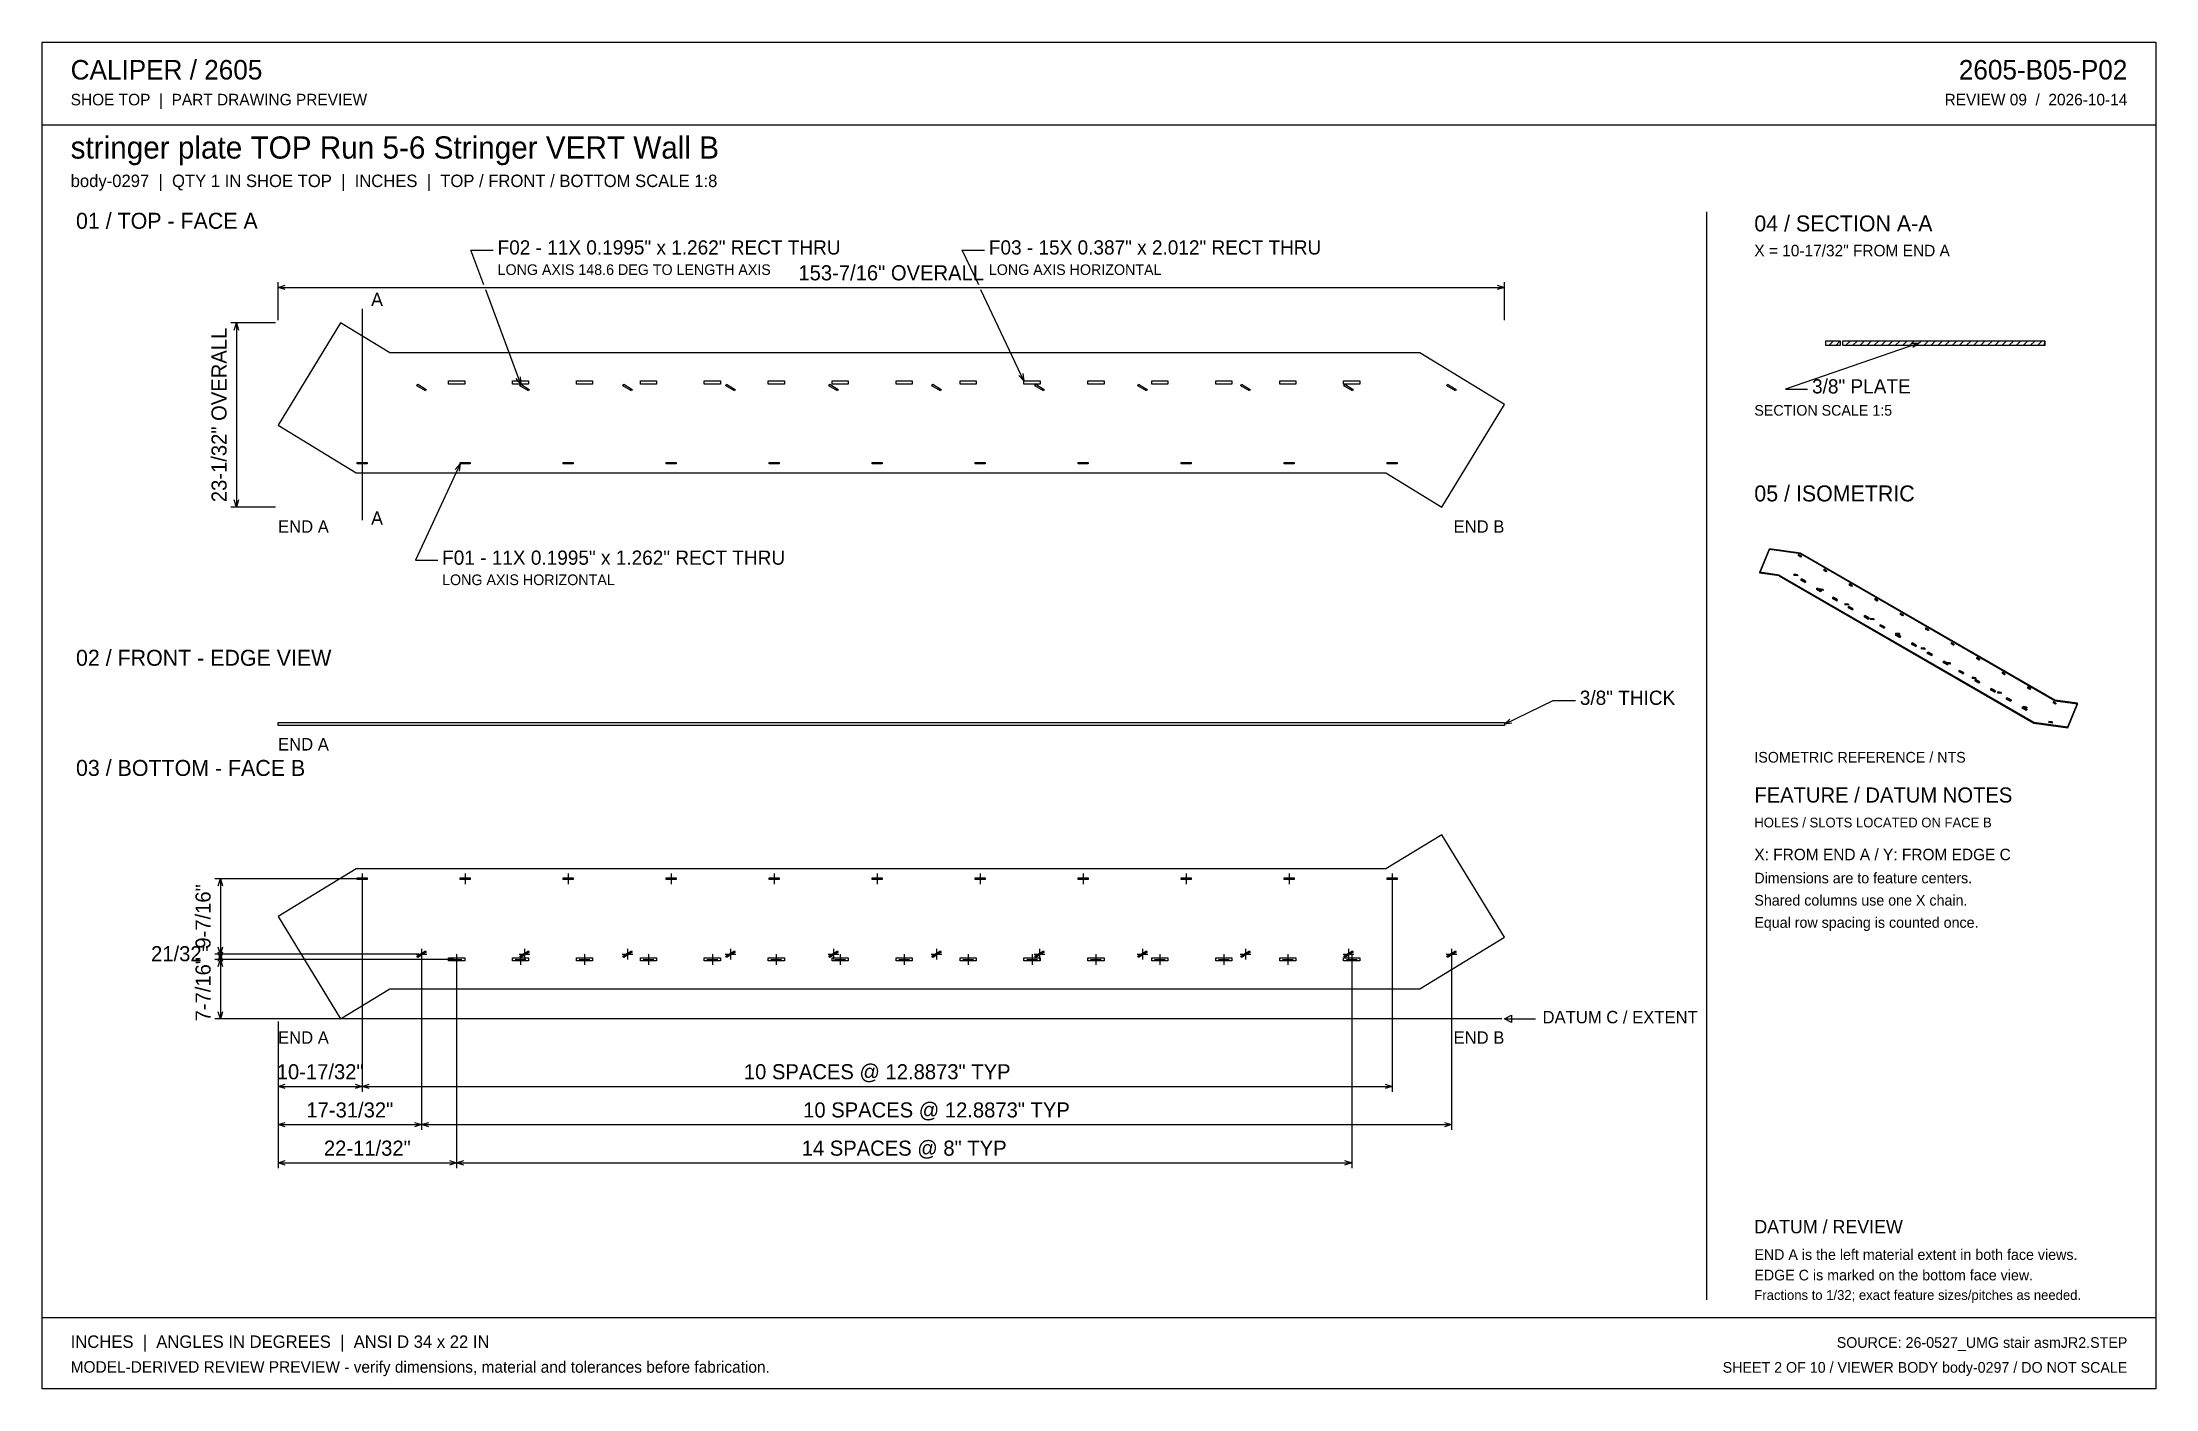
# Model space of a CAD drawing. Header units: inches. Extents: x 4 to 268, y 4 to 172.
import ezdxf
from ezdxf.enums import TextEntityAlignment as Align

# ---------------------------------------------------------------- set-up
doc = ezdxf.new("R2010")
doc.units = ezdxf.units.IN
doc.header["$MEASUREMENT"] = 0

msp = doc.modelspace()

# ---------------------------------------------------------------- linework, layer by layer
at = {"layer": 'ANNOTATION'}
for p, q in [((59.03, 141.87), (57.42, 146.22)), ((57.42, 146.22), (60.2, 146.22)), ((120.95, 141.86), (118.89, 146.22)), ((118.89, 146.22), (121.67, 146.22)), ((33.28, 137.44), (33.28, 142.22)), ((33.28, 141.56), (34.17, 141.83)), ((33.28, 141.56), (186.72, 141.56)), ((34.17, 141.28), (33.28, 141.56)), ((63.64, 129.43), (59.26, 141.24)), ((126.61, 129.86), (121.23, 141.25)), ((185.83, 141.83), (186.72, 141.56)), ((186.72, 141.56), (185.83, 141.28)), ((186.72, 137.44), (186.72, 142.22)), ((43.81, 138.89), (43.81, 112.42)), ((32.95, 137.11), (27.39, 137.11)), ((27.78, 136.22), (28.06, 137.11)), ((28.06, 137.11), (28.06, 114.08)), ((28.06, 137.11), (28.34, 136.22)), ((238.56, 134.59), (221.89, 128.84)), ((237.62, 134.56), (238.56, 134.59)), ((238.56, 134.59), (237.81, 134.04)), ((63.64, 129.43), (63.07, 130.17)), ((63.59, 130.36), (63.64, 129.43)), ((126.61, 129.86), (125.98, 130.54)), ((126.49, 130.78), (126.61, 129.86)), ((221.89, 128.84), (224.67, 128.84)), ((56.07, 119.47), (50.48, 107.42)), ((55.44, 118.78), (56.07, 119.47)), ((56.07, 119.47), (55.95, 118.55)), ((32.95, 114.08), (27.39, 114.08)), ((28.06, 114.08), (27.78, 114.97)), ((28.34, 114.97), (28.06, 114.08)), ((50.48, 107.42), (53.26, 107.42)), ((186.72, 86.92), (192.83, 89.89)), ((186.72, 86.92), (187.4, 87.56)), ((192.83, 89.89), (195.61, 89.89)), ((187.64, 87.06), (186.72, 86.92)), ((43.48, 67.58), (25.39, 67.58)), ((25.78, 66.69), (26.06, 67.58)), ((26.06, 67.58), (26.06, 58.14)), ((26.06, 67.58), (26.34, 66.69)), ((43.14, 67.58), (44.48, 67.58)), ((43.81, 68.25), (43.81, 66.91)), ((43.81, 67.25), (43.81, 40.93)), ((43.81, 67.25), (43.81, 40.93)), ((56.03, 67.58), (57.37, 67.58)), ((56.7, 68.25), (56.7, 66.91)), ((68.92, 67.58), (70.25, 67.58)), ((69.59, 68.25), (69.59, 66.91)), ((81.81, 67.58), (83.14, 67.58)), ((82.47, 68.25), (82.47, 66.91)), ((94.69, 67.58), (96.03, 67.58)), ((95.36, 68.25), (95.36, 66.91)), ((107.58, 67.58), (108.91, 67.58)), ((108.25, 68.25), (108.25, 66.91)), ((120.47, 67.58), (121.8, 67.58)), ((121.14, 68.25), (121.14, 66.91)), ((133.36, 67.58), (134.69, 67.58)), ((134.02, 68.25), (134.02, 66.91)), ((146.24, 67.58), (147.58, 67.58)), ((146.91, 68.25), (146.91, 66.91)), ((159.13, 67.58), (160.46, 67.58)), ((159.8, 68.25), (159.8, 66.91)), ((172.02, 67.58), (173.35, 67.58)), ((172.68, 68.25), (172.68, 66.91)), ((172.68, 67.25), (172.68, 40.93)), ((26.06, 58.14), (25.78, 59.03)), ((26.06, 57.49), (25.78, 58.38)), ((26.34, 59.03), (26.06, 58.14)), ((26.34, 58.38), (26.06, 57.49)), ((51.24, 58.8), (51.24, 57.47)), ((64.13, 58.8), (64.13, 57.47)), ((77.01, 58.8), (77.01, 57.47)), ((89.9, 58.8), (89.9, 57.47)), ((102.79, 58.8), (102.79, 57.47)), ((115.67, 58.8), (115.67, 57.47)), ((128.56, 58.8), (128.56, 57.47)), ((141.45, 58.8), (141.45, 57.47)), ((154.34, 58.8), (154.34, 57.47)), ((167.22, 58.8), (167.22, 57.47)), ((180.11, 58.8), (180.11, 57.47)), ((50.91, 58.14), (25.39, 58.14)), ((50.91, 58.14), (25.39, 58.14)), ((55.29, 57.49), (25.39, 57.49)), ((55.29, 57.49), (25.39, 57.49)), ((25.78, 57.25), (26.06, 58.14)), ((25.78, 56.6), (26.06, 57.49)), ((26.06, 58.14), (26.06, 57.49)), ((26.06, 58.14), (26.34, 57.25)), ((26.06, 57.49), (26.06, 50.04)), ((26.06, 57.49), (26.34, 56.6)), ((50.57, 58.14), (51.91, 58.14)), ((51.24, 57.8), (51.24, 36.15)), ((51.24, 57.8), (51.24, 36.15)), ((54.95, 57.49), (56.29, 57.49)), ((55.62, 58.15), (55.62, 56.82)), ((55.62, 57.15), (55.62, 31.37)), ((55.62, 57.15), (55.62, 31.37)), ((62.95, 57.49), (64.29, 57.49)), ((63.46, 58.14), (64.79, 58.14)), ((63.62, 58.15), (63.62, 56.82)), ((70.95, 57.49), (72.29, 57.49)), ((71.62, 58.15), (71.62, 56.82)), ((76.35, 58.14), (77.68, 58.14)), ((78.95, 57.49), (80.29, 57.49)), ((79.62, 58.15), (79.62, 56.82)), ((86.95, 57.49), (88.29, 57.49)), ((87.62, 58.15), (87.62, 56.82)), ((89.23, 58.14), (90.57, 58.14)), ((94.95, 57.49), (96.29, 57.49)), ((95.62, 58.15), (95.62, 56.82)), ((102.12, 58.14), (103.45, 58.14)), ((102.95, 57.49), (104.29, 57.49)), ((103.62, 58.15), (103.62, 56.82)), ((110.95, 57.49), (112.29, 57.49)), ((111.62, 58.15), (111.62, 56.82)), ((115.01, 58.14), (116.34, 58.14)), ((118.95, 57.49), (120.29, 57.49)), ((119.62, 58.15), (119.62, 56.82)), ((126.95, 57.49), (128.29, 57.49)), ((127.62, 58.15), (127.62, 56.82)), ((127.9, 58.14), (129.23, 58.14)), ((134.95, 57.49), (136.29, 57.49)), ((135.62, 58.15), (135.62, 56.82)), ((140.78, 58.14), (142.12, 58.14)), ((142.95, 57.49), (144.29, 57.49)), ((143.62, 58.15), (143.62, 56.82)), ((150.95, 57.49), (152.29, 57.49)), ((151.62, 58.15), (151.62, 56.82)), ((153.67, 58.14), (155, 58.14)), ((158.95, 57.49), (160.29, 57.49)), ((159.62, 58.15), (159.62, 56.82)), ((166.56, 58.14), (167.89, 58.14)), ((166.95, 57.49), (168.29, 57.49)), ((167.62, 58.15), (167.62, 56.82)), ((167.62, 57.15), (167.62, 31.37)), ((179.44, 58.14), (180.78, 58.14)), ((180.11, 57.8), (180.11, 36.15)), ((26.06, 50.04), (25.78, 50.93)), ((26.34, 50.93), (26.06, 50.04)), ((186.72, 50.04), (187.61, 50.49)), ((187.61, 50.49), (187.61, 49.6)), ((186.39, 50.04), (25.39, 50.04)), ((33.28, 49.71), (33.28, 40.93)), ((33.28, 49.71), (33.28, 36.15)), ((33.28, 49.71), (33.28, 31.37)), ((186.72, 50.04), (190.61, 50.04)), ((187.61, 49.6), (186.72, 50.04)), ((33.28, 41.6), (34.17, 41.87)), ((33.28, 41.6), (43.81, 41.6)), ((34.17, 41.32), (33.28, 41.6)), ((42.92, 41.87), (43.81, 41.6)), ((43.81, 41.6), (42.92, 41.32)), ((43.81, 41.6), (44.7, 41.87)), ((43.81, 41.6), (172.68, 41.6)), ((44.7, 41.32), (43.81, 41.6)), ((171.8, 41.87), (172.68, 41.6)), ((172.68, 41.6), (171.8, 41.32)), ((33.28, 36.82), (34.17, 37.1)), ((50.35, 37.1), (51.24, 36.82)), ((51.24, 36.82), (52.13, 37.1)), ((179.22, 37.1), (180.11, 36.82)), ((33.28, 36.82), (51.24, 36.82)), ((34.17, 36.54), (33.28, 36.82)), ((51.24, 36.82), (50.35, 36.54)), ((51.24, 36.82), (180.11, 36.82)), ((52.13, 36.54), (51.24, 36.82)), ((180.11, 36.82), (179.22, 36.54)), ((33.28, 32.04), (34.17, 32.32)), ((33.28, 32.04), (55.62, 32.04)), ((34.17, 31.76), (33.28, 32.04)), ((54.73, 32.32), (55.62, 32.04)), ((55.62, 32.04), (54.73, 31.76)), ((55.62, 32.04), (56.51, 32.32)), ((55.62, 32.04), (167.62, 32.04)), ((56.51, 31.76), (55.62, 32.04)), ((166.73, 32.32), (167.62, 32.04)), ((167.62, 32.04), (166.73, 31.76))]:
    msp.add_line(p, q, dxfattribs=at)
at = {"layer": 'OUTLINE'}
for p, q in [((3.78, 172.22), (268.22, 172.22)), ((3.78, 3.78), (3.78, 172.22)), ((268.22, 172.22), (268.22, 3.78)), ((3.78, 161.89), (268.22, 161.89)), ((212, 151), (212, 14.89)), ((41.1, 137.11), (33.28, 124.31)), ((47.25, 133.35), (41.1, 137.11)), ((226.96, 134.89), (228.75, 134.89)), ((226.96, 134.29), (226.96, 134.89)), ((227.3, 134.29), (227.9, 134.89)), ((228.19, 134.29), (228.75, 134.89)), ((228.75, 134.89), (228.75, 134.29)), ((229.07, 134.89), (254.33, 134.89)), ((229.07, 134.29), (229.07, 134.89)), ((229.41, 134.29), (230.01, 134.89)), ((230.3, 134.29), (230.9, 134.89)), ((231.19, 134.29), (231.79, 134.89)), ((232.07, 134.29), (232.67, 134.89)), ((232.96, 134.29), (233.56, 134.89)), ((233.85, 134.29), (234.45, 134.89)), ((234.74, 134.29), (235.34, 134.89)), ((235.63, 134.29), (236.23, 134.89)), ((236.52, 134.29), (237.12, 134.89)), ((237.41, 134.29), (238.01, 134.89)), ((238.3, 134.29), (238.9, 134.89)), ((239.19, 134.29), (239.79, 134.89)), ((240.07, 134.29), (240.67, 134.89)), ((240.96, 134.29), (241.56, 134.89)), ((241.85, 134.29), (242.45, 134.89)), ((242.74, 134.29), (243.34, 134.89)), ((243.63, 134.29), (244.23, 134.89)), ((244.52, 134.29), (245.12, 134.89)), ((245.41, 134.29), (246.01, 134.89)), ((246.3, 134.29), (246.9, 134.89)), ((247.19, 134.29), (247.79, 134.89)), ((248.07, 134.29), (248.67, 134.89)), ((248.96, 134.29), (249.56, 134.89)), ((249.85, 134.29), (250.45, 134.89)), ((250.74, 134.29), (251.34, 134.89)), ((251.63, 134.29), (252.23, 134.89)), ((252.52, 134.29), (253.12, 134.89)), ((253.41, 134.29), (254.01, 134.89)), ((254.3, 134.29), (254.33, 134.89)), ((254.33, 134.89), (254.33, 134.29)), ((176.13, 133.35), (47.25, 133.35)), ((186.72, 126.89), (176.13, 133.35)), ((228.75, 134.29), (226.96, 134.29)), ((254.33, 134.29), (229.07, 134.29)), ((54.61, 129.47), (54.61, 129.86)), ((54.61, 129.86), (56.63, 129.86)), ((56.63, 129.86), (56.63, 129.47)), ((62.61, 129.47), (62.61, 129.86)), ((62.61, 129.86), (64.63, 129.86)), ((64.63, 129.86), (64.63, 129.47)), ((70.61, 129.47), (70.61, 129.86)), ((70.61, 129.86), (72.63, 129.86)), ((72.63, 129.86), (72.63, 129.47)), ((78.61, 129.47), (78.61, 129.86)), ((78.61, 129.86), (80.63, 129.86)), ((80.63, 129.86), (80.63, 129.47)), ((86.61, 129.47), (86.61, 129.86)), ((86.61, 129.86), (88.63, 129.86)), ((88.63, 129.86), (88.63, 129.47)), ((94.61, 129.47), (94.61, 129.86)), ((94.61, 129.86), (96.63, 129.86)), ((96.63, 129.86), (96.63, 129.47)), ((102.61, 129.47), (102.61, 129.86)), ((102.61, 129.86), (104.63, 129.86)), ((104.63, 129.86), (104.63, 129.47)), ((110.61, 129.47), (110.61, 129.86)), ((110.61, 129.86), (112.63, 129.86)), ((112.63, 129.86), (112.63, 129.47)), ((118.61, 129.47), (118.61, 129.86)), ((118.61, 129.86), (120.63, 129.86)), ((120.63, 129.86), (120.63, 129.47)), ((126.61, 129.47), (126.61, 129.86)), ((126.61, 129.86), (128.63, 129.86)), ((128.63, 129.86), (128.63, 129.47)), ((134.61, 129.47), (134.61, 129.86)), ((134.61, 129.86), (136.63, 129.86)), ((136.63, 129.86), (136.63, 129.47)), ((142.61, 129.47), (142.61, 129.86)), ((142.61, 129.86), (144.63, 129.86)), ((144.63, 129.86), (144.63, 129.47)), ((150.61, 129.47), (150.61, 129.86)), ((150.61, 129.86), (152.63, 129.86)), ((152.63, 129.86), (152.63, 129.47)), ((158.61, 129.47), (158.61, 129.86)), ((158.61, 129.86), (160.63, 129.86)), ((160.63, 129.86), (160.63, 129.47)), ((166.61, 129.47), (166.61, 129.86)), ((166.61, 129.86), (168.63, 129.86)), ((168.63, 129.86), (168.63, 129.47)), ((50.65, 129.26), (50.75, 129.43)), ((51.73, 128.6), (50.65, 129.26)), ((50.75, 129.43), (51.83, 128.77)), ((51.83, 128.77), (51.73, 128.6)), ((56.63, 129.47), (54.61, 129.47)), ((64.63, 129.47), (62.61, 129.47)), ((63.54, 129.26), (63.64, 129.43)), ((64.61, 128.6), (63.54, 129.26)), ((63.64, 129.43), (64.72, 128.77)), ((64.72, 128.77), (64.61, 128.6)), ((72.63, 129.47), (70.61, 129.47)), ((76.42, 129.26), (76.53, 129.43)), ((77.5, 128.6), (76.42, 129.26)), ((76.53, 129.43), (77.6, 128.77)), ((77.6, 128.77), (77.5, 128.6)), ((80.63, 129.47), (78.61, 129.47)), ((88.63, 129.47), (86.61, 129.47)), ((89.31, 129.26), (89.41, 129.43)), ((90.39, 128.6), (89.31, 129.26)), ((89.41, 129.43), (90.49, 128.77)), ((90.49, 128.77), (90.39, 128.6)), ((96.63, 129.47), (94.61, 129.47)), ((102.2, 129.26), (102.3, 129.43)), ((103.27, 128.6), (102.2, 129.26)), ((102.3, 129.43), (103.38, 128.77)), ((104.63, 129.47), (102.61, 129.47)), ((103.38, 128.77), (103.27, 128.6)), ((112.63, 129.47), (110.61, 129.47)), ((115.08, 129.26), (115.19, 129.43)), ((116.16, 128.6), (115.08, 129.26)), ((115.19, 129.43), (116.27, 128.77)), ((116.27, 128.77), (116.16, 128.6)), ((120.63, 129.47), (118.61, 129.47)), ((128.63, 129.47), (126.61, 129.47)), ((127.97, 129.26), (128.08, 129.43)), ((129.05, 128.6), (127.97, 129.26)), ((128.08, 129.43), (129.15, 128.77)), ((129.15, 128.77), (129.05, 128.6)), ((136.63, 129.47), (134.61, 129.47)), ((140.86, 129.26), (140.96, 129.43)), ((141.94, 128.6), (140.86, 129.26)), ((140.96, 129.43), (142.04, 128.77)), ((142.04, 128.77), (141.94, 128.6)), ((144.63, 129.47), (142.61, 129.47)), ((152.63, 129.47), (150.61, 129.47)), ((153.75, 129.26), (153.85, 129.43)), ((154.82, 128.6), (153.75, 129.26)), ((153.85, 129.43), (154.93, 128.77)), ((154.93, 128.77), (154.82, 128.6)), ((160.63, 129.47), (158.61, 129.47)), ((168.63, 129.47), (166.61, 129.47)), ((166.63, 129.26), (166.74, 129.43)), ((167.71, 128.6), (166.63, 129.26)), ((166.74, 129.43), (167.81, 128.77)), ((167.81, 128.77), (167.71, 128.6)), ((179.52, 129.26), (179.62, 129.43)), ((180.6, 128.6), (179.52, 129.26)), ((179.62, 129.43), (180.7, 128.77)), ((180.7, 128.77), (180.6, 128.6)), ((33.28, 124.31), (43.04, 118.35)), ((178.9, 114.08), (186.72, 126.89)), ((43.18, 119.67), (44.44, 119.67)), ((43.18, 119.47), (43.18, 119.67)), ((44.44, 119.47), (43.18, 119.47)), ((44.44, 119.67), (44.44, 119.47)), ((56.07, 119.67), (57.33, 119.67)), ((56.07, 119.47), (56.07, 119.67)), ((57.33, 119.47), (56.07, 119.47)), ((57.33, 119.67), (57.33, 119.47)), ((68.96, 119.67), (70.22, 119.67)), ((68.96, 119.47), (68.96, 119.67)), ((70.22, 119.47), (68.96, 119.47)), ((70.22, 119.67), (70.22, 119.47)), ((81.84, 119.67), (83.1, 119.67)), ((81.84, 119.47), (81.84, 119.67)), ((83.1, 119.47), (81.84, 119.47)), ((83.1, 119.67), (83.1, 119.47)), ((94.73, 119.67), (95.99, 119.67)), ((94.73, 119.47), (94.73, 119.67)), ((95.99, 119.47), (94.73, 119.47)), ((95.99, 119.67), (95.99, 119.47)), ((107.62, 119.67), (108.88, 119.67)), ((107.62, 119.47), (107.62, 119.67)), ((108.88, 119.47), (107.62, 119.47)), ((108.88, 119.67), (108.88, 119.47)), ((120.5, 119.67), (121.77, 119.67)), ((120.5, 119.47), (120.5, 119.67)), ((121.77, 119.47), (120.5, 119.47)), ((121.77, 119.67), (121.77, 119.47)), ((133.39, 119.67), (134.65, 119.67)), ((133.39, 119.47), (133.39, 119.67)), ((134.65, 119.47), (133.39, 119.47)), ((134.65, 119.67), (134.65, 119.47)), ((146.28, 119.67), (147.54, 119.67)), ((146.28, 119.47), (146.28, 119.67)), ((147.54, 119.47), (146.28, 119.47)), ((147.54, 119.67), (147.54, 119.47)), ((159.17, 119.67), (160.43, 119.67)), ((159.17, 119.47), (159.17, 119.67)), ((160.43, 119.47), (159.17, 119.47)), ((160.43, 119.67), (160.43, 119.47)), ((172.05, 119.67), (173.32, 119.67)), ((172.05, 119.47), (172.05, 119.67)), ((173.32, 119.47), (172.05, 119.47)), ((173.32, 119.67), (173.32, 119.47)), ((43.04, 118.35), (171.91, 118.35)), ((171.91, 118.35), (178.9, 114.08)), ((218.67, 105.92), (219.9, 108.86)), ((218.67, 105.81), (219.9, 108.75)), ((219.9, 108.75), (219.9, 108.86)), ((223.79, 108.32), (219.9, 108.86)), ((223.79, 108.21), (219.9, 108.75)), ((221.12, 105.57), (218.67, 105.92)), ((218.67, 105.81), (218.67, 105.92)), ((221.12, 105.47), (218.67, 105.81)), ((223.54, 108.14), (223.5, 108.11)), ((223.81, 107.93), (223.5, 108.11)), ((223.5, 108.11), (223.5, 108)), ((223.54, 108.03), (223.5, 108)), ((223.81, 107.82), (223.5, 108)), ((223.86, 107.96), (223.54, 108.14)), ((223.54, 108.14), (223.54, 108.03)), ((223.86, 107.85), (223.54, 108.03)), ((223.79, 108.21), (223.79, 108.32)), ((255.66, 89.91), (223.79, 108.32)), ((255.66, 89.81), (223.79, 108.21)), ((223.86, 107.96), (223.81, 107.93)), ((223.81, 107.93), (223.81, 107.82)), ((223.86, 107.85), (223.81, 107.82)), ((223.86, 107.96), (223.86, 107.85)), ((226.73, 106.3), (226.68, 106.27)), ((226.68, 106.27), (226.68, 106.16)), ((226.99, 106.09), (226.68, 106.27)), ((226.73, 106.19), (226.68, 106.16)), ((226.99, 105.98), (226.68, 106.16)), ((227.04, 106.12), (226.73, 106.3)), ((226.73, 106.3), (226.73, 106.19)), ((227.04, 106.01), (226.73, 106.19)), ((227.04, 106.12), (226.99, 106.09)), ((226.99, 106.09), (226.99, 105.98)), ((227.04, 106.01), (226.99, 105.98)), ((227.04, 106.12), (227.04, 106.01)), ((221.12, 105.47), (221.12, 105.57)), ((221.12, 105.57), (252.99, 87.17)), ((221.12, 105.47), (252.99, 87.06)), ((222.95, 105.63), (222.97, 105.67)), ((223.38, 105.57), (222.95, 105.63)), ((222.95, 105.63), (222.95, 105.53)), ((222.95, 105.53), (222.97, 105.57)), ((223.38, 105.47), (222.95, 105.53)), ((223.4, 105.61), (222.97, 105.67)), ((222.97, 105.67), (222.97, 105.57)), ((223.4, 105.51), (222.97, 105.57)), ((223.38, 105.57), (223.4, 105.61)), ((223.38, 105.57), (223.38, 105.47)), ((223.38, 105.47), (223.4, 105.51)), ((223.4, 105.61), (223.4, 105.51)), ((223.8, 105.02), (223.9, 105.08)), ((223.8, 105.02), (223.8, 104.91)), ((224.3, 104.73), (223.8, 105.02)), ((223.8, 104.91), (223.9, 104.97)), ((224.3, 104.63), (223.8, 104.91)), ((224.4, 104.79), (223.9, 105.08)), ((223.9, 105.08), (223.9, 104.97)), ((224.4, 104.68), (223.9, 104.97)), ((224.3, 104.73), (224.4, 104.79)), ((224.3, 104.73), (224.3, 104.63)), ((224.3, 104.63), (224.4, 104.68)), ((224.4, 104.79), (224.4, 104.68)), ((225.78, 103.88), (225.88, 103.93)), ((226.28, 103.59), (225.78, 103.88)), ((225.78, 103.88), (225.78, 103.77)), ((225.78, 103.77), (225.88, 103.83)), ((226.28, 103.48), (225.78, 103.77)), ((225.88, 103.93), (225.88, 103.83)), ((226.38, 103.65), (225.88, 103.93)), ((226.38, 103.54), (225.88, 103.83)), ((226.14, 103.79), (226.16, 103.83)), ((226.14, 103.79), (226.14, 103.69)), ((226.57, 103.73), (226.14, 103.79)), ((226.14, 103.69), (226.16, 103.72)), ((226.57, 103.63), (226.14, 103.69)), ((226.59, 103.77), (226.16, 103.83)), ((226.16, 103.83), (226.16, 103.72)), ((226.59, 103.67), (226.16, 103.72)), ((226.28, 103.59), (226.38, 103.65)), ((226.28, 103.59), (226.28, 103.48)), ((226.28, 103.48), (226.38, 103.54)), ((226.38, 103.65), (226.38, 103.54)), ((226.57, 103.73), (226.59, 103.77)), ((226.57, 103.73), (226.57, 103.63)), ((226.57, 103.63), (226.59, 103.67)), ((226.59, 103.77), (226.59, 103.67)), ((229.92, 104.46), (229.87, 104.43)), ((230.18, 104.25), (229.87, 104.43)), ((229.87, 104.43), (229.87, 104.32)), ((229.92, 104.35), (229.87, 104.32)), ((230.18, 104.14), (229.87, 104.32)), ((230.23, 104.28), (229.92, 104.46)), ((229.92, 104.46), (229.92, 104.35)), ((230.23, 104.17), (229.92, 104.35)), ((230.23, 104.28), (230.18, 104.25)), ((230.18, 104.25), (230.18, 104.14)), ((230.23, 104.17), (230.18, 104.14)), ((230.23, 104.28), (230.23, 104.17)), ((227.76, 102.74), (227.86, 102.79)), ((228.26, 102.45), (227.76, 102.74)), ((227.76, 102.74), (227.76, 102.63)), ((227.76, 102.63), (227.86, 102.68)), ((228.26, 102.34), (227.76, 102.63)), ((227.86, 102.79), (227.86, 102.68)), ((228.35, 102.5), (227.86, 102.79)), ((228.35, 102.4), (227.86, 102.68)), ((228.26, 102.45), (228.35, 102.5)), ((228.26, 102.45), (228.26, 102.34)), ((228.26, 102.34), (228.35, 102.4)), ((228.35, 102.5), (228.35, 102.4)), ((229.33, 101.95), (229.35, 101.99)), ((229.76, 101.89), (229.33, 101.95)), ((229.33, 101.95), (229.33, 101.85)), ((229.33, 101.85), (229.35, 101.88)), ((229.76, 101.79), (229.33, 101.85)), ((229.77, 101.93), (229.35, 101.99)), ((229.35, 101.99), (229.35, 101.88)), ((229.77, 101.82), (229.35, 101.88)), ((229.74, 101.59), (229.84, 101.65)), ((230.24, 101.31), (229.74, 101.59)), ((229.74, 101.59), (229.74, 101.49)), ((229.74, 101.49), (229.84, 101.54)), ((230.24, 101.2), (229.74, 101.49)), ((229.76, 101.89), (229.77, 101.93)), ((229.76, 101.89), (229.76, 101.79)), ((229.76, 101.79), (229.77, 101.82)), ((229.77, 101.93), (229.77, 101.82)), ((229.84, 101.65), (229.84, 101.54)), ((230.33, 101.36), (229.84, 101.65)), ((230.33, 101.25), (229.84, 101.54)), ((230.24, 101.31), (230.33, 101.36)), ((230.24, 101.31), (230.24, 101.2)), ((230.24, 101.2), (230.33, 101.25)), ((230.33, 101.36), (230.33, 101.25)), ((231.72, 100.45), (231.81, 100.51)), ((231.81, 100.51), (231.81, 100.4)), ((232.31, 100.22), (231.81, 100.51)), ((233.11, 102.62), (233.06, 102.59)), ((233.37, 102.41), (233.06, 102.59)), ((233.06, 102.59), (233.06, 102.48)), ((233.11, 102.51), (233.06, 102.48)), ((233.37, 102.3), (233.06, 102.48)), ((233.11, 102.62), (233.11, 102.51)), ((233.42, 102.44), (233.11, 102.62)), ((233.42, 102.33), (233.11, 102.51)), ((233.42, 102.44), (233.37, 102.41)), ((233.37, 102.41), (233.37, 102.3)), ((233.42, 102.33), (233.37, 102.3)), ((233.42, 102.44), (233.42, 102.33)), ((236.29, 100.78), (236.24, 100.75)), ((236.24, 100.75), (236.24, 100.64)), ((236.56, 100.57), (236.24, 100.75)), ((236.29, 100.67), (236.24, 100.64)), ((236.56, 100.46), (236.24, 100.64)), ((236.61, 100.6), (236.29, 100.78)), ((236.29, 100.78), (236.29, 100.67)), ((236.61, 100.49), (236.29, 100.67)), ((236.61, 100.6), (236.56, 100.57)), ((236.56, 100.57), (236.56, 100.46)), ((236.61, 100.6), (236.61, 100.49)), ((231.72, 100.45), (231.72, 100.34)), ((232.22, 100.16), (231.72, 100.45)), ((231.72, 100.34), (231.81, 100.4)), ((232.22, 100.06), (231.72, 100.34)), ((232.31, 100.11), (231.81, 100.4)), ((232.22, 100.16), (232.31, 100.22)), ((232.22, 100.16), (232.22, 100.06)), ((232.22, 100.06), (232.31, 100.11)), ((232.31, 100.22), (232.31, 100.11)), ((232.52, 100.11), (232.53, 100.15)), ((232.95, 100.05), (232.52, 100.11)), ((232.52, 100.11), (232.52, 100.01)), ((232.52, 100.01), (232.53, 100.04)), ((232.95, 99.95), (232.52, 100.01)), ((232.96, 100.09), (232.53, 100.15)), ((232.53, 100.15), (232.53, 100.04)), ((232.96, 99.98), (232.53, 100.04)), ((232.95, 100.05), (232.96, 100.09)), ((232.95, 100.05), (232.95, 99.95)), ((232.95, 99.95), (232.96, 99.98)), ((232.96, 100.09), (232.96, 99.98)), ((233.7, 99.31), (233.79, 99.36)), ((234.19, 99.02), (233.7, 99.31)), ((233.7, 99.31), (233.7, 99.2)), ((233.7, 99.2), (233.79, 99.26)), ((234.19, 98.91), (233.7, 99.2)), ((234.29, 99.08), (233.79, 99.36)), ((233.79, 99.36), (233.79, 99.26)), ((234.29, 98.97), (233.79, 99.26)), ((234.19, 99.02), (234.29, 99.08)), ((234.19, 99.02), (234.19, 98.91)), ((234.19, 98.91), (234.29, 98.97)), ((234.29, 99.08), (234.29, 98.97)), ((235.68, 98.17), (235.77, 98.22)), ((235.68, 98.17), (235.68, 98.06)), ((236.17, 97.88), (235.68, 98.17)), ((235.68, 98.06), (235.77, 98.11)), ((236.17, 97.77), (235.68, 98.06)), ((235.7, 98.27), (235.72, 98.31)), ((236.13, 98.21), (235.7, 98.27)), ((235.7, 98.27), (235.7, 98.17)), ((235.7, 98.17), (235.72, 98.2)), ((236.13, 98.11), (235.7, 98.17)), ((236.15, 98.25), (235.72, 98.31)), ((235.72, 98.31), (235.72, 98.2)), ((236.15, 98.14), (235.72, 98.2)), ((236.27, 97.93), (235.77, 98.22)), ((235.77, 98.22), (235.77, 98.11)), ((236.27, 97.83), (235.77, 98.11)), ((236.13, 98.21), (236.15, 98.25)), ((236.13, 98.21), (236.13, 98.11)), ((236.13, 98.11), (236.15, 98.14)), ((236.15, 98.25), (236.15, 98.14)), ((236.17, 97.88), (236.27, 97.93)), ((236.17, 97.88), (236.17, 97.77)), ((236.27, 97.93), (236.27, 97.83)), ((236.61, 100.49), (236.56, 100.46)), ((239.48, 98.94), (239.43, 98.91)), ((239.43, 98.91), (239.43, 98.8)), ((239.74, 98.73), (239.43, 98.91)), ((239.48, 98.83), (239.43, 98.8)), ((239.74, 98.62), (239.43, 98.8)), ((239.79, 98.75), (239.48, 98.94)), ((239.48, 98.94), (239.48, 98.83)), ((239.79, 98.65), (239.48, 98.83)), ((239.79, 98.75), (239.74, 98.73)), ((239.74, 98.73), (239.74, 98.62)), ((239.79, 98.65), (239.74, 98.62)), ((239.79, 98.75), (239.79, 98.65)), ((236.17, 97.77), (236.27, 97.83)), ((237.65, 97.02), (237.75, 97.08)), ((237.65, 97.02), (237.65, 96.92)), ((238.15, 96.74), (237.65, 97.02)), ((237.65, 96.92), (237.75, 96.97)), ((238.15, 96.63), (237.65, 96.92)), ((238.25, 96.79), (237.75, 97.08)), ((237.75, 97.08), (237.75, 96.97)), ((238.25, 96.68), (237.75, 96.97)), ((238.15, 96.74), (238.25, 96.79)), ((238.15, 96.74), (238.15, 96.63)), ((238.15, 96.63), (238.25, 96.68)), ((238.25, 96.79), (238.25, 96.68)), ((238.89, 96.43), (238.91, 96.47)), ((239.32, 96.37), (238.89, 96.43)), ((238.89, 96.43), (238.89, 96.32)), ((238.89, 96.32), (238.91, 96.36)), ((239.32, 96.27), (238.89, 96.32)), ((238.91, 96.47), (238.91, 96.36)), ((239.34, 96.41), (238.91, 96.47)), ((239.34, 96.3), (238.91, 96.36)), ((239.32, 96.37), (239.34, 96.41)), ((239.32, 96.37), (239.32, 96.27)), ((239.32, 96.27), (239.34, 96.3)), ((239.34, 96.41), (239.34, 96.3)), ((239.63, 95.88), (239.73, 95.94)), ((239.63, 95.88), (239.63, 95.77)), ((240.13, 95.59), (239.63, 95.88)), ((239.63, 95.77), (239.73, 95.83)), ((240.13, 95.49), (239.63, 95.77)), ((240.23, 95.65), (239.73, 95.94)), ((239.73, 95.94), (239.73, 95.83)), ((240.23, 95.54), (239.73, 95.83)), ((240.13, 95.59), (240.23, 95.65)), ((240.13, 95.59), (240.13, 95.49)), ((240.13, 95.49), (240.23, 95.54)), ((240.23, 95.65), (240.23, 95.54)), ((242.67, 97.09), (242.62, 97.07)), ((242.93, 96.89), (242.62, 97.07)), ((242.62, 97.07), (242.62, 96.96)), ((242.67, 96.99), (242.62, 96.96)), ((242.93, 96.78), (242.62, 96.96)), ((242.98, 96.91), (242.67, 97.09)), ((242.67, 97.09), (242.67, 96.99)), ((242.98, 96.81), (242.67, 96.99)), ((242.98, 96.91), (242.93, 96.89)), ((242.93, 96.89), (242.93, 96.78)), ((242.98, 96.81), (242.93, 96.78)), ((242.98, 96.91), (242.98, 96.81)), ((245.86, 95.25), (245.81, 95.23)), ((246.12, 95.05), (245.81, 95.23)), ((245.81, 95.23), (245.81, 95.12)), ((246.17, 95.07), (245.86, 95.25)), ((245.86, 95.25), (245.86, 95.15)), ((241.61, 94.74), (241.71, 94.79)), ((242.11, 94.45), (241.61, 94.74)), ((241.61, 94.74), (241.61, 94.63)), ((241.61, 94.63), (241.71, 94.69)), ((242.11, 94.34), (241.61, 94.63)), ((241.71, 94.79), (241.71, 94.69)), ((242.2, 94.51), (241.71, 94.79)), ((242.2, 94.4), (241.71, 94.69)), ((242.08, 94.59), (242.09, 94.63)), ((242.08, 94.59), (242.08, 94.48)), ((242.51, 94.53), (242.08, 94.59)), ((242.08, 94.48), (242.09, 94.52)), ((242.51, 94.42), (242.08, 94.48)), ((242.52, 94.57), (242.09, 94.63)), ((242.09, 94.63), (242.09, 94.52)), ((242.52, 94.46), (242.09, 94.52)), ((242.11, 94.45), (242.2, 94.51)), ((242.11, 94.45), (242.11, 94.34)), ((242.11, 94.34), (242.2, 94.4)), ((242.2, 94.51), (242.2, 94.4)), ((242.51, 94.53), (242.52, 94.57)), ((242.51, 94.53), (242.51, 94.42)), ((242.51, 94.42), (242.52, 94.46)), ((242.52, 94.57), (242.52, 94.46)), ((243.59, 93.6), (243.68, 93.65)), ((244.09, 93.31), (243.59, 93.6)), ((243.59, 93.6), (243.59, 93.49)), ((243.59, 93.49), (243.68, 93.55)), ((244.09, 93.2), (243.59, 93.49)), ((243.68, 93.65), (243.68, 93.55)), ((244.18, 93.36), (243.68, 93.65)), ((244.18, 93.26), (243.68, 93.55)), ((244.09, 93.31), (244.18, 93.36)), ((244.09, 93.31), (244.09, 93.2)), ((244.09, 93.2), (244.18, 93.26)), ((244.18, 93.36), (244.18, 93.26)), ((245.27, 92.75), (245.28, 92.79)), ((245.27, 92.75), (245.27, 92.64)), ((245.69, 92.69), (245.27, 92.75)), ((245.27, 92.64), (245.28, 92.68)), ((245.69, 92.58), (245.27, 92.64)), ((245.28, 92.79), (245.28, 92.68)), ((245.71, 92.73), (245.28, 92.79)), ((245.71, 92.62), (245.28, 92.68)), ((245.69, 92.69), (245.71, 92.73)), ((245.69, 92.69), (245.69, 92.58)), ((245.69, 92.58), (245.71, 92.62)), ((245.71, 92.73), (245.71, 92.62)), ((245.86, 95.15), (245.81, 95.12)), ((246.12, 94.94), (245.81, 95.12)), ((246.17, 94.97), (245.86, 95.15)), ((246.17, 95.07), (246.12, 95.05)), ((246.12, 95.05), (246.12, 94.94)), ((246.17, 94.97), (246.12, 94.94)), ((246.17, 95.07), (246.17, 94.97)), ((249.04, 93.41), (248.99, 93.39)), ((248.99, 93.39), (248.99, 93.28)), ((249.31, 93.21), (248.99, 93.39)), ((249.04, 93.31), (248.99, 93.28)), ((249.31, 93.1), (248.99, 93.28)), ((249.35, 93.23), (249.04, 93.41)), ((249.04, 93.41), (249.04, 93.31)), ((249.35, 93.13), (249.04, 93.31)), ((249.35, 93.23), (249.31, 93.21)), ((249.31, 93.21), (249.31, 93.1)), ((249.35, 93.13), (249.31, 93.1)), ((249.35, 93.23), (249.35, 93.13)), ((245.57, 92.45), (245.66, 92.51)), ((245.57, 92.45), (245.57, 92.35)), ((246.07, 92.17), (245.57, 92.45)), ((245.57, 92.35), (245.66, 92.4)), ((246.07, 92.06), (245.57, 92.35)), ((245.66, 92.51), (245.66, 92.4)), ((246.16, 92.22), (245.66, 92.51)), ((246.16, 92.12), (245.66, 92.4)), ((246.07, 92.17), (246.16, 92.22)), ((246.07, 92.17), (246.07, 92.06)), ((246.07, 92.06), (246.16, 92.12)), ((246.16, 92.22), (246.16, 92.12)), ((247.55, 91.31), (247.64, 91.37)), ((248.04, 91.02), (247.55, 91.31)), ((247.55, 91.31), (247.55, 91.21)), ((247.55, 91.21), (247.64, 91.26)), ((248.04, 90.92), (247.55, 91.21)), ((247.64, 91.37), (247.64, 91.26)), ((248.14, 91.08), (247.64, 91.37)), ((248.14, 90.97), (247.64, 91.26)), ((248.04, 91.02), (248.14, 91.08)), ((248.04, 91.02), (248.04, 90.92)), ((248.04, 90.92), (248.14, 90.97)), ((248.14, 91.08), (248.14, 90.97)), ((248.45, 90.91), (248.47, 90.95)), ((248.88, 90.85), (248.45, 90.91)), ((248.45, 90.91), (248.45, 90.8)), ((248.45, 90.8), (248.47, 90.84)), ((248.88, 90.74), (248.45, 90.8)), ((248.47, 90.95), (248.47, 90.84)), ((248.9, 90.89), (248.47, 90.95)), ((248.9, 90.78), (248.47, 90.84)), ((248.88, 90.85), (248.9, 90.89)), ((248.88, 90.85), (248.88, 90.74)), ((248.88, 90.74), (248.9, 90.78)), ((248.9, 90.89), (248.9, 90.78)), ((249.52, 90.17), (249.62, 90.23)), ((249.52, 90.17), (249.52, 90.06)), ((250.02, 89.88), (249.52, 90.17)), ((249.52, 90.06), (249.62, 90.12)), ((250.02, 89.78), (249.52, 90.06)), ((250.12, 89.94), (249.62, 90.23)), ((249.62, 90.23), (249.62, 90.12)), ((250.12, 89.83), (249.62, 90.12)), ((250.02, 89.88), (250.12, 89.94)), ((250.12, 89.94), (250.12, 89.83)), ((252.23, 91.57), (252.18, 91.55)), ((252.49, 91.37), (252.18, 91.55)), ((252.18, 91.55), (252.18, 91.44)), ((252.23, 91.47), (252.18, 91.44)), ((252.49, 91.26), (252.18, 91.44)), ((252.54, 91.39), (252.23, 91.57)), ((252.23, 91.57), (252.23, 91.47)), ((252.54, 91.29), (252.23, 91.47)), ((252.54, 91.39), (252.49, 91.37)), ((252.49, 91.37), (252.49, 91.26)), ((252.54, 91.29), (252.49, 91.26)), ((252.54, 91.39), (252.54, 91.29)), ((258.44, 89.53), (255.66, 89.91)), ((255.66, 89.81), (255.66, 89.91)), ((250.02, 89.88), (250.02, 89.78)), ((250.02, 89.78), (250.12, 89.83)), ((251.5, 89.03), (251.6, 89.08)), ((252, 88.74), (251.5, 89.03)), ((251.5, 89.03), (251.5, 88.92)), ((251.5, 88.92), (251.6, 88.98)), ((252, 88.63), (251.5, 88.92)), ((251.6, 89.08), (251.6, 88.98)), ((252.1, 88.8), (251.6, 89.08)), ((252.1, 88.69), (251.6, 88.98)), ((251.64, 89.07), (251.66, 89.11)), ((251.64, 89.07), (251.64, 88.96)), ((252.07, 89.01), (251.64, 89.07)), ((251.64, 88.96), (251.66, 89)), ((252.07, 88.9), (251.64, 88.96)), ((252.09, 89.05), (251.66, 89.11)), ((251.66, 89.11), (251.66, 89)), ((252.09, 88.94), (251.66, 89)), ((252, 88.74), (252.1, 88.8)), ((252, 88.74), (252, 88.63)), ((252, 88.63), (252.1, 88.69)), ((252.07, 89.01), (252.09, 89.05)), ((252.07, 89.01), (252.07, 88.9)), ((252.07, 88.9), (252.09, 88.94)), ((252.09, 89.05), (252.09, 88.94)), ((252.1, 88.8), (252.1, 88.69)), ((254.83, 87.23), (254.84, 87.27)), ((254.84, 87.27), (254.84, 87.16)), ((255.27, 87.21), (254.84, 87.27)), ((255.42, 89.73), (255.37, 89.71)), ((255.68, 89.53), (255.37, 89.71)), ((255.37, 89.71), (255.37, 89.6)), ((255.42, 89.63), (255.37, 89.6)), ((255.68, 89.42), (255.37, 89.6)), ((255.73, 89.55), (255.42, 89.73)), ((255.42, 89.73), (255.42, 89.63)), ((255.73, 89.45), (255.42, 89.63)), ((258.44, 89.42), (255.66, 89.81)), ((255.73, 89.55), (255.68, 89.53)), ((255.68, 89.53), (255.68, 89.42)), ((255.73, 89.45), (255.68, 89.42)), ((255.73, 89.55), (255.73, 89.45)), ((257.21, 86.58), (258.44, 89.53)), ((257.21, 86.47), (258.44, 89.42)), ((258.44, 89.42), (258.44, 89.53)), ((33.28, 87.11), (186.72, 87.11)), ((33.28, 86.74), (33.28, 87.11)), ((186.72, 86.74), (33.28, 86.74)), ((186.72, 87.11), (186.72, 86.74)), ((252.99, 87.06), (252.99, 87.17)), ((252.99, 87.17), (257.21, 86.58)), ((252.99, 87.06), (257.21, 86.47)), ((254.83, 87.23), (254.83, 87.12)), ((255.26, 87.17), (254.83, 87.23)), ((254.83, 87.12), (254.84, 87.16)), ((255.26, 87.06), (254.83, 87.12)), ((255.27, 87.1), (254.84, 87.16)), ((255.26, 87.17), (255.27, 87.21)), ((255.26, 87.17), (255.26, 87.06)), ((255.26, 87.06), (255.27, 87.1)), ((255.27, 87.21), (255.27, 87.1)), ((257.21, 86.47), (257.21, 86.58)), ((178.9, 73.07), (171.91, 68.8)), ((186.72, 60.27), (178.9, 73.07)), ((43.04, 68.8), (33.28, 62.84)), ((171.91, 68.8), (43.04, 68.8)), ((43.18, 67.48), (43.18, 67.68)), ((43.18, 67.68), (44.44, 67.68)), ((44.44, 67.48), (43.18, 67.48)), ((44.44, 67.68), (44.44, 67.48)), ((56.07, 67.48), (56.07, 67.68)), ((56.07, 67.68), (57.33, 67.68)), ((57.33, 67.48), (56.07, 67.48)), ((57.33, 67.68), (57.33, 67.48)), ((68.96, 67.48), (68.96, 67.68)), ((68.96, 67.68), (70.22, 67.68)), ((70.22, 67.48), (68.96, 67.48)), ((70.22, 67.68), (70.22, 67.48)), ((81.84, 67.48), (81.84, 67.68)), ((81.84, 67.68), (83.1, 67.68)), ((83.1, 67.48), (81.84, 67.48)), ((83.1, 67.68), (83.1, 67.48)), ((94.73, 67.48), (94.73, 67.68)), ((94.73, 67.68), (95.99, 67.68)), ((95.99, 67.48), (94.73, 67.48)), ((95.99, 67.68), (95.99, 67.48)), ((107.62, 67.48), (107.62, 67.68)), ((107.62, 67.68), (108.88, 67.68)), ((108.88, 67.48), (107.62, 67.48)), ((108.88, 67.68), (108.88, 67.48)), ((120.5, 67.48), (120.5, 67.68)), ((120.5, 67.68), (121.77, 67.68)), ((121.77, 67.48), (120.5, 67.48)), ((121.77, 67.68), (121.77, 67.48)), ((133.39, 67.48), (133.39, 67.68)), ((133.39, 67.68), (134.65, 67.68)), ((134.65, 67.48), (133.39, 67.48)), ((134.65, 67.68), (134.65, 67.48)), ((146.28, 67.48), (146.28, 67.68)), ((146.28, 67.68), (147.54, 67.68)), ((147.54, 67.48), (146.28, 67.48)), ((147.54, 67.68), (147.54, 67.48)), ((159.17, 67.48), (159.17, 67.68)), ((159.17, 67.68), (160.43, 67.68)), ((160.43, 67.48), (159.17, 67.48)), ((160.43, 67.68), (160.43, 67.48)), ((172.05, 67.48), (172.05, 67.68)), ((172.05, 67.68), (173.32, 67.68)), ((173.32, 67.48), (172.05, 67.48)), ((173.32, 67.68), (173.32, 67.48)), ((33.28, 62.84), (41.1, 50.04)), ((50.65, 57.89), (51.73, 58.55)), ((51.83, 58.38), (50.75, 57.72)), ((51.73, 58.55), (51.83, 58.38)), ((63.54, 57.89), (64.61, 58.55)), ((64.72, 58.38), (63.64, 57.72)), ((64.61, 58.55), (64.72, 58.38)), ((76.42, 57.89), (77.5, 58.55)), ((77.6, 58.38), (76.53, 57.72)), ((77.5, 58.55), (77.6, 58.38)), ((89.31, 57.89), (90.39, 58.55)), ((90.49, 58.38), (89.41, 57.72)), ((90.39, 58.55), (90.49, 58.38)), ((102.2, 57.89), (103.27, 58.55)), ((103.38, 58.38), (102.3, 57.72)), ((103.27, 58.55), (103.38, 58.38)), ((115.08, 57.89), (116.16, 58.55)), ((116.27, 58.38), (115.19, 57.72)), ((116.16, 58.55), (116.27, 58.38)), ((127.97, 57.89), (129.05, 58.55)), ((129.15, 58.38), (128.08, 57.72)), ((129.05, 58.55), (129.15, 58.38)), ((140.86, 57.89), (141.94, 58.55)), ((142.04, 58.38), (140.96, 57.72)), ((141.94, 58.55), (142.04, 58.38)), ((153.75, 57.89), (154.82, 58.55)), ((154.93, 58.38), (153.85, 57.72)), ((154.82, 58.55), (154.93, 58.38)), ((166.63, 57.89), (167.71, 58.55)), ((167.81, 58.38), (166.74, 57.72)), ((167.71, 58.55), (167.81, 58.38)), ((176.13, 53.8), (186.72, 60.27)), ((179.52, 57.89), (180.6, 58.55)), ((180.7, 58.38), (179.62, 57.72)), ((180.6, 58.55), (180.7, 58.38)), ((50.75, 57.72), (50.65, 57.89)), ((54.61, 57.68), (56.63, 57.68)), ((54.61, 57.29), (54.61, 57.68)), ((56.63, 57.29), (54.61, 57.29)), ((56.63, 57.68), (56.63, 57.29)), ((62.61, 57.68), (64.63, 57.68)), ((62.61, 57.29), (62.61, 57.68)), ((64.63, 57.29), (62.61, 57.29)), ((63.64, 57.72), (63.54, 57.89)), ((64.63, 57.68), (64.63, 57.29)), ((70.61, 57.68), (72.63, 57.68)), ((70.61, 57.29), (70.61, 57.68)), ((72.63, 57.29), (70.61, 57.29)), ((72.63, 57.68), (72.63, 57.29)), ((76.53, 57.72), (76.42, 57.89)), ((78.61, 57.68), (80.63, 57.68)), ((78.61, 57.29), (78.61, 57.68)), ((80.63, 57.29), (78.61, 57.29)), ((80.63, 57.68), (80.63, 57.29)), ((86.61, 57.68), (88.63, 57.68)), ((86.61, 57.29), (86.61, 57.68)), ((88.63, 57.29), (86.61, 57.29)), ((88.63, 57.68), (88.63, 57.29)), ((89.41, 57.72), (89.31, 57.89)), ((94.61, 57.68), (96.63, 57.68)), ((94.61, 57.29), (94.61, 57.68)), ((96.63, 57.29), (94.61, 57.29)), ((96.63, 57.68), (96.63, 57.29)), ((102.3, 57.72), (102.2, 57.89)), ((102.61, 57.68), (104.63, 57.68)), ((102.61, 57.29), (102.61, 57.68)), ((104.63, 57.29), (102.61, 57.29)), ((104.63, 57.68), (104.63, 57.29)), ((110.61, 57.68), (112.63, 57.68)), ((110.61, 57.29), (110.61, 57.68)), ((112.63, 57.29), (110.61, 57.29)), ((112.63, 57.68), (112.63, 57.29)), ((115.19, 57.72), (115.08, 57.89)), ((118.61, 57.68), (120.63, 57.68)), ((118.61, 57.29), (118.61, 57.68)), ((120.63, 57.29), (118.61, 57.29)), ((120.63, 57.68), (120.63, 57.29)), ((126.61, 57.68), (128.63, 57.68)), ((126.61, 57.29), (126.61, 57.68)), ((128.63, 57.29), (126.61, 57.29)), ((128.08, 57.72), (127.97, 57.89)), ((128.63, 57.68), (128.63, 57.29)), ((134.61, 57.68), (136.63, 57.68)), ((134.61, 57.29), (134.61, 57.68)), ((136.63, 57.29), (134.61, 57.29)), ((136.63, 57.68), (136.63, 57.29)), ((140.96, 57.72), (140.86, 57.89)), ((142.61, 57.68), (144.63, 57.68)), ((142.61, 57.29), (142.61, 57.68)), ((144.63, 57.29), (142.61, 57.29)), ((144.63, 57.68), (144.63, 57.29)), ((150.61, 57.68), (152.63, 57.68)), ((150.61, 57.29), (150.61, 57.68)), ((152.63, 57.29), (150.61, 57.29)), ((152.63, 57.68), (152.63, 57.29)), ((153.85, 57.72), (153.75, 57.89)), ((158.61, 57.68), (160.63, 57.68)), ((158.61, 57.29), (158.61, 57.68)), ((160.63, 57.29), (158.61, 57.29)), ((160.63, 57.68), (160.63, 57.29)), ((166.61, 57.68), (168.63, 57.68)), ((166.61, 57.29), (166.61, 57.68)), ((168.63, 57.29), (166.61, 57.29)), ((166.74, 57.72), (166.63, 57.89)), ((168.63, 57.68), (168.63, 57.29)), ((179.62, 57.72), (179.52, 57.89)), ((41.1, 50.04), (47.25, 53.8)), ((47.25, 53.8), (176.13, 53.8)), ((3.78, 12.67), (268.22, 12.67)), ((268.22, 3.78), (3.78, 3.78))]:
    msp.add_line(p, q, dxfattribs=at)

# ---------------------------------------------------------------- texts
at = {"layer": 'ANNOTATION'}
for s, height, p in [('CALIPER / 2605', 2.4444, (7.33, 167.56)), ('SHOE TOP  |  PART DRAWING PREVIEW', 1.4444, (7.33, 164.33)), ('stringer plate TOP Run 5-6 Stringer VERT Wall B', 2.7778, (7.33, 157.67)), ('body-0297  |  QTY 1 IN SHOE TOP  |  INCHES  |  TOP / FRONT / BOTTOM SCALE 1:8', 1.5556, (7.33, 154.11)), ('01 / TOP - FACE A', 2, (8, 148.89)), ('04 / SECTION A-A', 2, (218, 148.56)), ('F02 - 11X 0.1995" x 1.262" RECT THRU', 1.7778, (60.75, 145.67)), ('F03 - 15X 0.387" x 2.012" RECT THRU', 1.7778, (122.22, 145.67)), ('X = 10-17/32" FROM END A', 1.4444, (218, 145.44)), ('LONG AXIS 148.6 DEG TO LENGTH AXIS', 1.3333, (60.75, 143.11)), ('LONG AXIS HORIZONTAL', 1.3333, (122.22, 143.11)), ('A', 1.67, (44.92, 139.22)), ('3/8" PLATE', 1.778, (225.22, 128.29)), ('SECTION SCALE 1:5', 1.3333, (218, 125.51)), ('05 / ISOMETRIC', 2, (218, 114.78)), ('END A', 1.556, (33.28, 110.86)), ('A', 1.67, (44.92, 111.86)), ('F01 - 11X 0.1995" x 1.262" RECT THRU', 1.7778, (53.81, 106.86)), ('LONG AXIS HORIZONTAL', 1.3333, (53.81, 104.31)), ('02 / FRONT - EDGE VIEW', 2, (8, 94.22)), ('3/8" THICK', 1.778, (196.16, 89.33)), ('END A', 1.556, (33.28, 83.62)), ('03 / BOTTOM - FACE B', 2, (8, 80.44)), ('ISOMETRIC REFERENCE / NTS', 1.3333, (218, 82.11)), ('FEATURE / DATUM NOTES', 1.8889, (218, 77.11)), ('HOLES / SLOTS LOCATED ON FACE B', 1.2222, (218, 74)), ('X: FROM END A / Y: FROM EDGE C', 1.4444, (218, 69.89)), ('Dimensions are to feature centers.', 1.3333, (218, 67)), ('Shared columns use one X chain.', 1.3333, (218, 64.22)), ('Equal row spacing is counted once.', 1.3333, (218, 61.44)), ('DATUM C / EXTENT', 1.5556, (191.5, 49.49)), ('END A', 1.556, (33.28, 46.93)), ('DATUM / REVIEW', 1.6667, (218, 23.22)), ('END A is the left material extent in both face views.', 1.3333, (218, 19.89)), ('EDGE C is marked on the bottom face view.', 1.3333, (218, 17.33)), ('Fractions to 1/32; exact feature sizes/pitches as needed.', 1.2222, (218, 14.89)), ('INCHES  |  ANGLES IN DEGREES  |  ANSI D 34 x 22 IN', 1.5556, (7.33, 8.89)), ('MODEL-DERIVED REVIEW PREVIEW - verify dimensions, material and tolerances before fabrication.', 1.4444, (7.33, 5.78))]:
    msp.add_text(s, height=height, dxfattribs=at).set_placement(p)
for s, height, p in [('2605-B05-P02', 2.4444, (264.67, 167.56)), ('REVIEW 09  /  2026-10-14', 1.4444, (264.67, 164.33)), ('END B', 1.556, (186.72, 110.86)), ('21/32"', 1.889, (24.61, 57.26)), ('END B', 1.556, (186.72, 46.93)), ('SOURCE: 26-0527_UMG stair asmJR2.STEP', 1.3333, (264.67, 8.89)), ('SHEET 2 OF 10 / VIEWER BODY body-0297 / DO NOT SCALE', 1.3333, (264.67, 5.78))]:
    msp.add_text(s, height=height, dxfattribs=at).set_placement(p, align=Align.RIGHT)
for s, height, p in [('153-7/16" OVERALL', 1.8889, (110, 142.44)), ('10-17/32"', 1.889, (38.55, 42.49)), ('10 SPACES @ 12.8873" TYP', 1.8889, (108.25, 42.49)), ('17-31/32"', 1.889, (42.26, 37.71)), ('10 SPACES @ 12.8873" TYP', 1.8889, (115.67, 37.71)), ('22-11/32"', 1.889, (44.45, 32.93)), ('14 SPACES @ 8" TYP', 1.8889, (111.62, 32.93))]:
    msp.add_text(s, height=height, dxfattribs=at).set_placement(p, align=Align.CENTER)
for s, height, p in [('23-1/32" OVERALL', 1.8889, (26.84, 125.6)), ('9-7/16"', 1.889, (24.84, 62.86)), ('7-7/16"', 1.889, (24.84, 53.76))]:
    msp.add_text(s, height=height, rotation=90, dxfattribs=at).set_placement(p, align=Align.CENTER)

doc.saveas('drawing.dxf')
